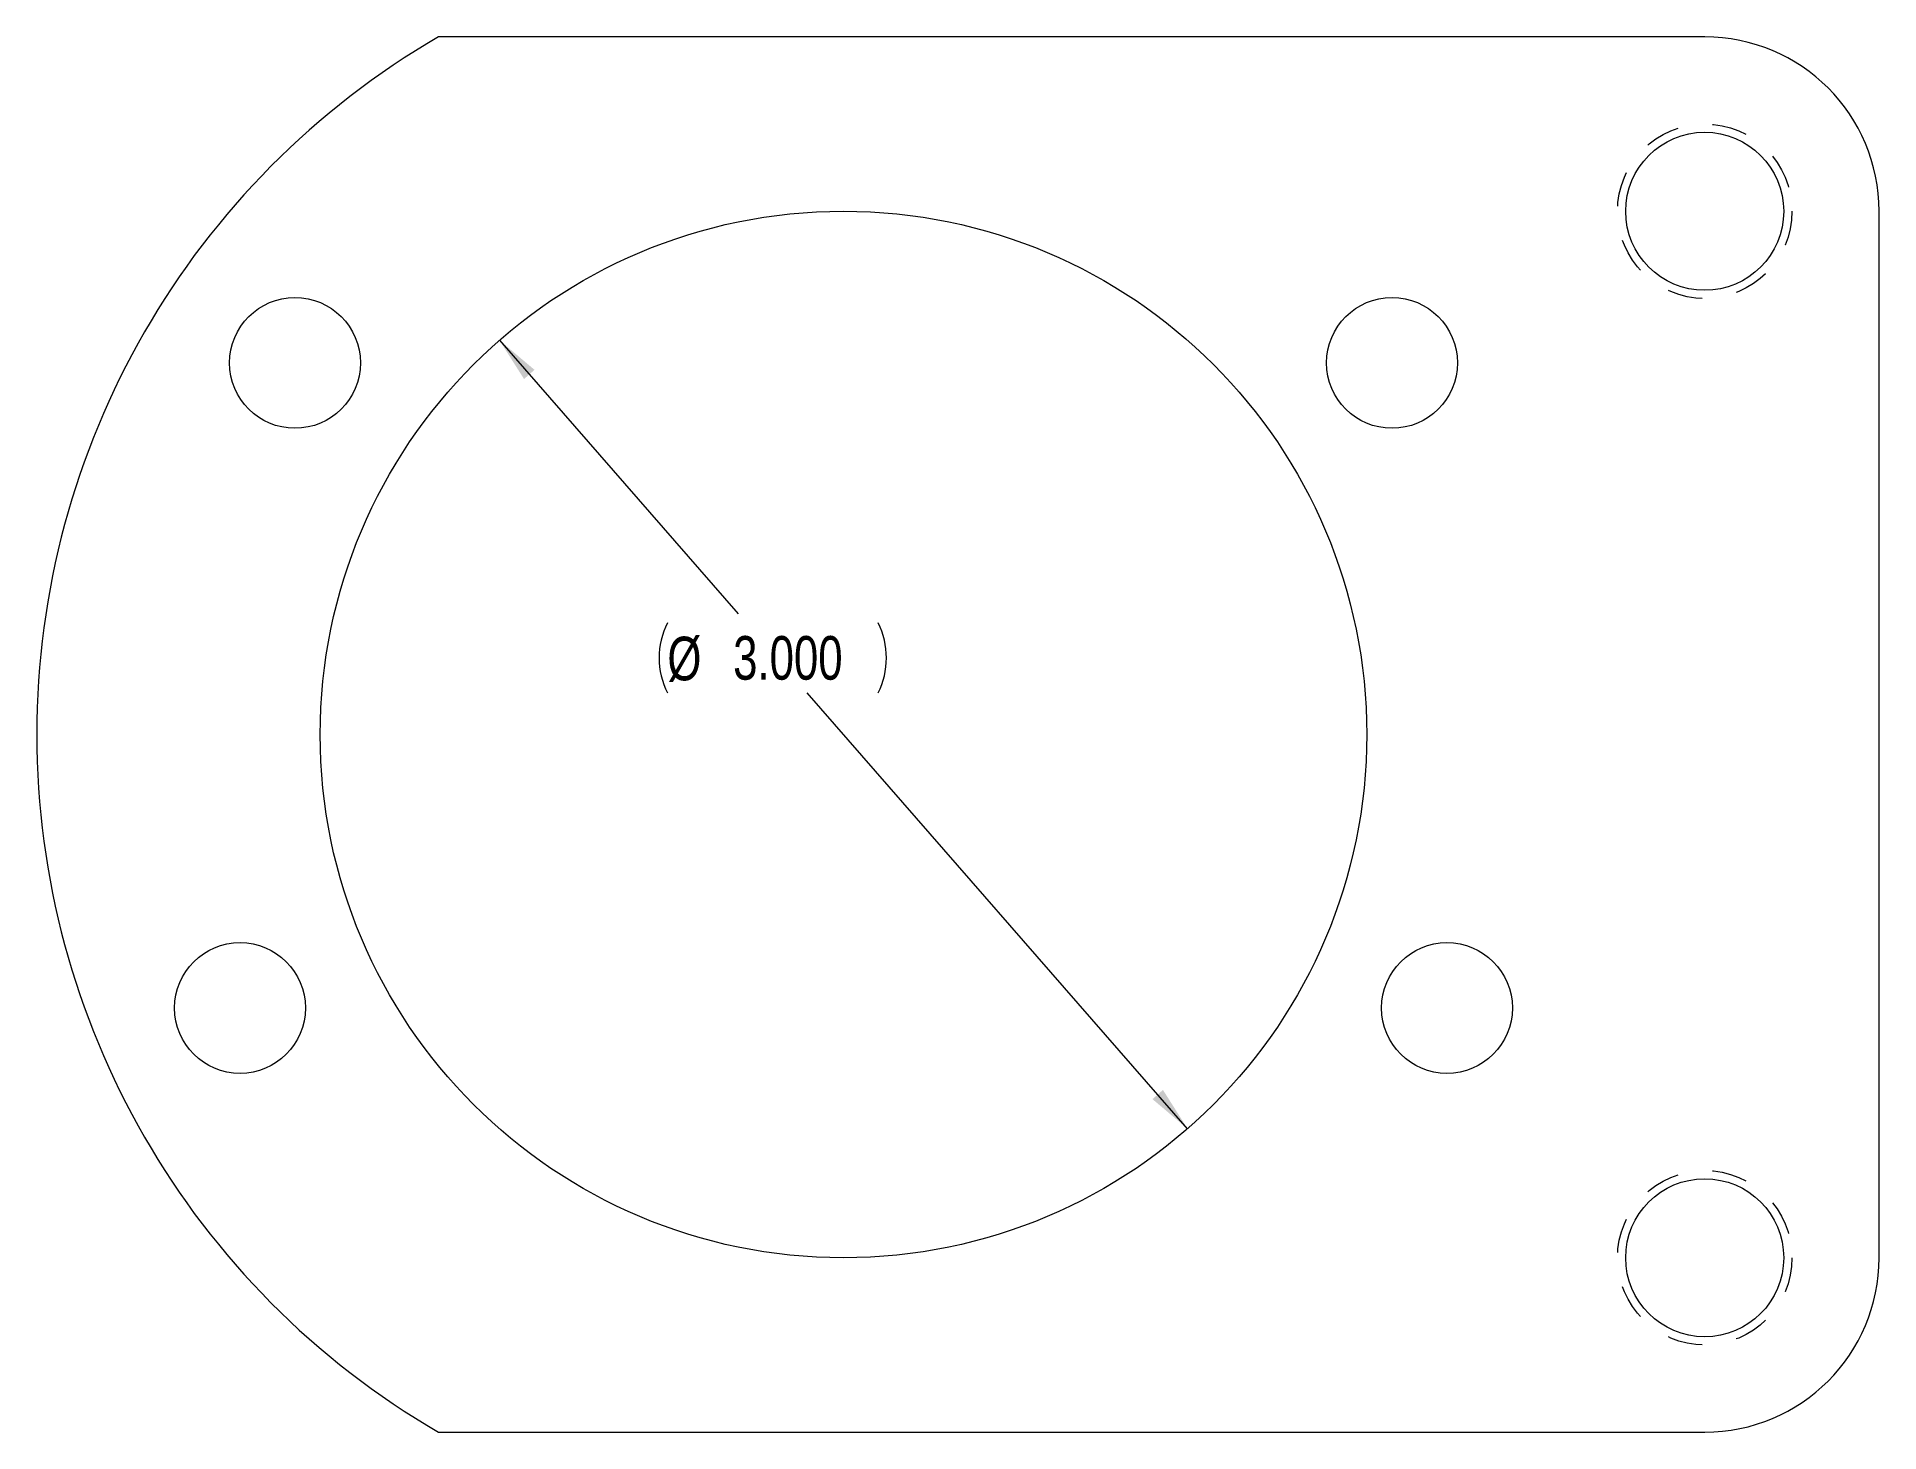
# Model space of a CAD drawing. Header units: inches. Extents: x 2.64 to 7.93, y 2.33 to 6.33.
import ezdxf

# ---------------------------------------------------------------- set-up
doc = ezdxf.new("R2010")
doc.units = ezdxf.units.IN
doc.header["$MEASUREMENT"] = 0
doc.linetypes.add('HIDDEN', pattern=[0.075, 0.05, -0.025])
doc.styles.add('SLDTEXTSTYLE0', font='TXT', dxfattribs={"width": 0.75})
doc.dimstyles.new('SLDDIMSTYLE0', dxfattribs={"dimtxt": 0.125, "dimasz": 0.13, "dimexe": 0, "dimexo": 0.0625, "dimgap": 0.03125, "dimtad": 0, "dimtih": 1, "dimtoh": 1, "dimdec": 3, "dimrnd": 1e-09, "dimzin": 4, "dimdsep": 46, "dimtxsty": 'SLDTEXTSTYLE0', "dimsah": 1, "dimcen": 0, "dimadec": 0, "dimazin": 1, "dimtfac": 1, "dimtdec": 3, "dimtofl": 0, "dimtmove": 0, "dimatfit": 3, "dimfxl": 1, "dimfrac": 2, "dimtolj": 1, "dimtzin": 12, "dimarcsym": 0})

# ---------------------------------------------------------------- blocks, each defined once
blk = doc.blocks.new('_D')
at = {"color": 7, "linetype": 'Continuous', "lineweight": 0}
for p, q in [((3.9697, 5.459), (4.6545, 4.6743)), ((5.9423, 3.1987), (4.8521, 4.4479))]:
    blk.add_line(p, q, dxfattribs=at)
for centre, start, end in [((4.6522, 4.5484), 153.4349, 206.5651), ((4.8544, 4.5484), 333.4349, 26.5651)]:
    blk.add_arc(centre, 0.2247, start, end, dxfattribs=at)
for points in [[(3.9697, 5.459), (4.0402, 5.3479), (4.0703, 5.3742)], [(5.9423, 3.1987), (5.8719, 3.3098), (5.8418, 3.2835)]]:
    blk.add_solid(points, dxfattribs=at)
at = {"color": 7, "linetype": 'Continuous', "lineweight": 0, "char_height": 0.125, "attachment_point": 1, "style": 'SLDTEXTSTYLE0'}
for s, insert in [('%%c', (4.4512, 4.6091)), ('3.000', (4.6397, 4.611))]:
    blk.add_mtext(s, dxfattribs=dict(at, insert=insert))

msp = doc.modelspace()

# ---------------------------------------------------------------- linework, layer by layer
at = {"color": 7, "linetype": 'Continuous', "lineweight": 15}
for p, q in [((7.425, 6.3288), (3.7952, 6.3288)), ((7.925, 2.8288), (7.925, 5.8288)), ((3.7952, 2.3288), (7.425, 2.3288))]:
    msp.add_line(p, q, dxfattribs=at)
at = {"color": 7, "linetype": 'HIDDEN', "lineweight": 0}
for centre in [(7.425, 5.8288), (7.425, 2.8288)]:
    msp.add_circle(centre, 0.25, dxfattribs=at)
at = {"color": 7, "linetype": 'Continuous', "lineweight": 15}
for centre, radius in [((7.425, 5.8288), 0.2265), ((4.956, 4.3288), 1.5), ((3.3835, 5.3941), 0.1875), ((6.5285, 5.3941), 0.1875), ((3.226, 3.5448), 0.1875), ((6.686, 3.5448), 0.1875), ((7.425, 2.8288), 0.2265)]:
    msp.add_circle(centre, radius, dxfattribs=at)
for centre, radius, start, end in [((4.956, 4.3288), 2.3125, 120.1327, 239.8673), ((7.425, 5.8288), 0.5, 0, 90), ((7.425, 2.8288), 0.5, 270, 0)]:
    msp.add_arc(centre, radius, start, end, dxfattribs=at)

# ---------------------------------------------------------------- dimensions: what is measured, and where the dimension line sits
at = {"color": 7, "linetype": 'Continuous', "lineweight": 0}
dim = msp.add_diameter_dim_2p(p1=(3.9697, 5.459), p2=(5.9423, 3.1987), text='(<>)', dimstyle='SLDDIMSTYLE0', dxfattribs=at)
dim.commit()
dim.dimension.update_dxf_attribs({"geometry": '_D', "text_midpoint": (4.7533, 4.5611), "dimtype": 163})

doc.saveas('drawing.dxf')
